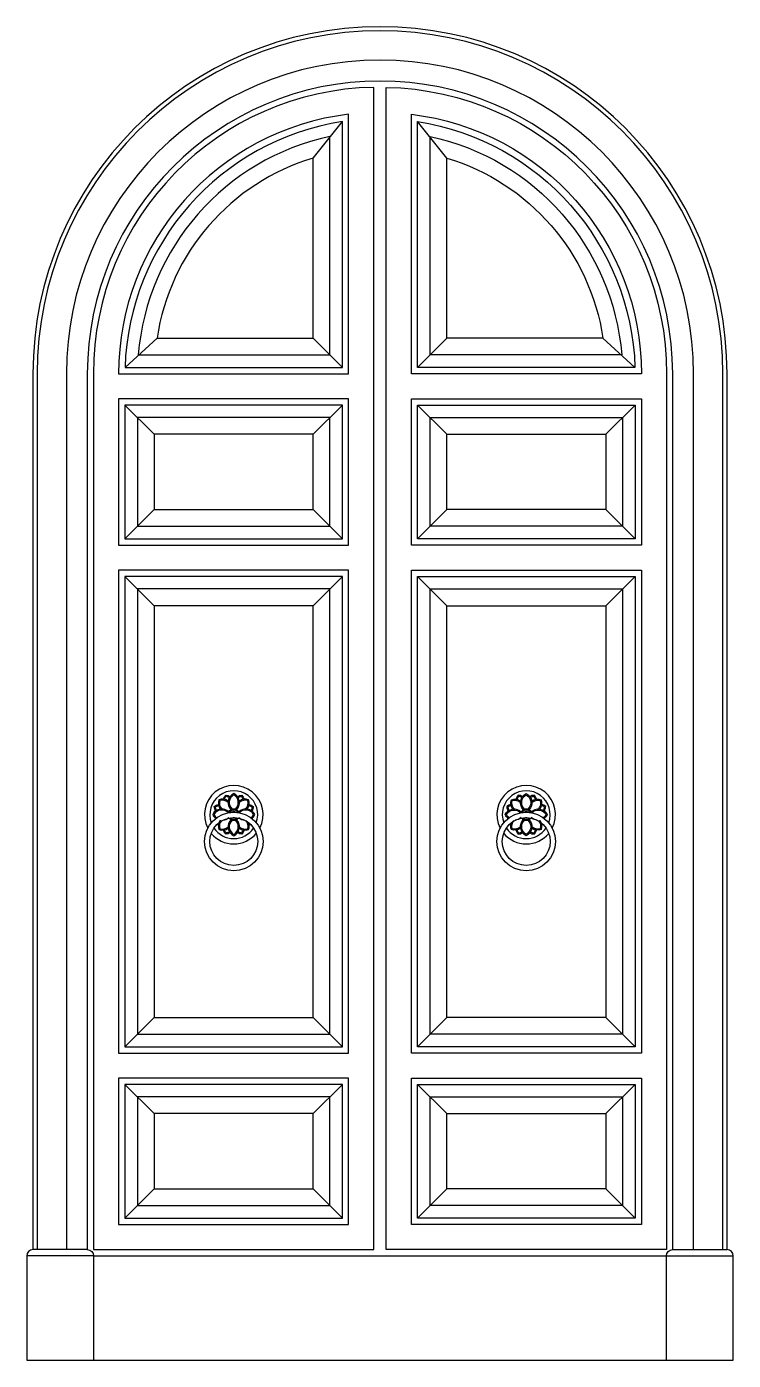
# Model space of a CAD drawing. Header units: metres. Extents: x -4301 to -2104, y 0 to 4147.
import ezdxf

# ---------------------------------------------------------------- set-up
doc = ezdxf.new("R2010")
doc.units = ezdxf.units.M
for name, color, linetype in [('1', 3, 'Continuous'), ('2', 2, 'Continuous'), ('3', 3, 'Continuous'), ('7', 7, 'Continuous'), ('BH', 3, 'Continuous')]:
    doc.layers.add(name, color=color, linetype=linetype)

msp = doc.modelspace()

# ---------------------------------------------------------------- linework, layer by layer
at = {"layer": '1'}
for p, q in [((-3410.74, 3738.48), (-3319.74, 3852.32)), ((-2994.74, 3738.48), (-3085.74, 3852.32)), ((-3895.99, 3178.5), (-3995.5, 3087.5)), ((-3410.74, 3178.5), (-3319.74, 3087.5)), ((-2994.74, 3178.5), (-3085.74, 3087.5)), ((-2509.49, 3178.5), (-2409.98, 3087.5)), ((-3904.74, 2879.5), (-3995.74, 2970.5)), ((-3319.74, 2970.5), (-3410.74, 2879.5)), ((-3085.74, 2970.5), (-2994.74, 2879.5)), ((-2500.74, 2879.5), (-2409.74, 2970.5)), ((-3904.74, 2645.5), (-3995.74, 2554.5)), ((-3410.74, 2645.5), (-3319.74, 2554.5)), ((-2994.74, 2645.5), (-3085.74, 2554.5)), ((-2500.74, 2645.5), (-2409.74, 2554.5)), ((-3904.74, 2346.5), (-3995.74, 2437.5)), ((-3410.74, 2346.5), (-3319.74, 2437.5)), ((-2994.74, 2346.5), (-3085.74, 2437.5)), ((-2500.74, 2346.5), (-2409.74, 2437.5)), ((-3904.74, 1066), (-3995.74, 975)), ((-3319.74, 975), (-3410.74, 1066)), ((-3085.74, 975), (-2994.74, 1066)), ((-2500.74, 1066), (-2409.74, 975)), ((-3904.74, 767), (-3995.74, 858)), ((-3410.74, 767), (-3319.74, 858)), ((-2994.74, 767), (-3085.74, 858)), ((-2500.74, 767), (-2409.74, 858)), ((-3904.74, 533), (-3995.74, 442)), ((-3410.74, 533), (-3319.74, 442)), ((-2994.74, 533), (-3085.74, 442)), ((-2500.74, 533), (-2409.74, 442)), ((-4093.24, 325), (-4301.24, 325)), ((-2312.24, 325), (-2104.24, 325))]:
    msp.add_line(p, q, dxfattribs=at)
msp.add_lwpolyline([(-2136.74, 344.5), (-2136.74, 3068, 1), (-4268.74, 3068), (-4268.74, 344.5)], format="xyb", dxfattribs=at)
for points in [[(-3222.24, 344.5), (-3222.24, 3958.29, 0.41), (-4093.24, 3068), (-4093.24, 344.5)], [(-3183.24, 344.5), (-3183.24, 3958.29, -0.41), (-2312.24, 3068), (-2312.24, 344.5)], [(-3319.74, 3087.5), (-3319.74, 3852.32, 0.36), (-3995.5, 3087.5)], [(-3085.74, 3087.5), (-3085.74, 3852.32, -0.36), (-2409.98, 3087.5)], [(-3358.74, 3126.5), (-3358.74, 3805.69, 0.33), (-3954.47, 3126.5)], [(-3046.74, 3126.5), (-3046.74, 3805.69, -0.33), (-2451.01, 3126.5)]]:
    msp.add_lwpolyline(points, format="xyb", close=True, dxfattribs=at)
for points in [[(-3995.74, 2554.5), (-3319.74, 2554.5), (-3319.74, 2970.5), (-3995.74, 2970.5)], [(-2409.74, 2554.5), (-3085.74, 2554.5), (-3085.74, 2970.5), (-2409.74, 2970.5)], [(-3956.74, 2593.5), (-3358.74, 2593.5), (-3358.74, 2931.5), (-3956.74, 2931.5)], [(-2448.74, 2593.5), (-3046.74, 2593.5), (-3046.74, 2931.5), (-2448.74, 2931.5)], [(-3995.74, 975), (-3319.74, 975), (-3319.74, 2437.5), (-3995.74, 2437.5)], [(-2409.74, 975), (-3085.74, 975), (-3085.74, 2437.5), (-2409.74, 2437.5)], [(-3956.74, 1014), (-3358.74, 1014), (-3358.74, 2398.5), (-3956.74, 2398.5)], [(-2448.74, 1014), (-3046.74, 1014), (-3046.74, 2398.5), (-2448.74, 2398.5)], [(-3995.74, 442), (-3319.74, 442), (-3319.74, 858), (-3995.74, 858)], [(-2409.74, 442), (-3085.74, 442), (-3085.74, 858), (-2409.74, 858)], [(-3956.74, 481), (-3358.74, 481), (-3358.74, 819), (-3956.74, 819)], [(-2448.74, 481), (-3046.74, 481), (-3046.74, 819), (-2448.74, 819)]]:
    msp.add_lwpolyline(points, close=True, dxfattribs=at)
at = {"layer": '2'}
msp.add_line((-4301.24, 0), (-2104.24, 0), dxfattribs=at)
at = {"layer": '3'}
for centre, radius, start, end in [((-3657.41, 1696.77), 74.45, 340.07, 199.93), ((-2748.07, 1696.77), 74.45, 340.07, 199.93), ((-3657.41, 1696.77), 17.58, 19.82, 160.18), ((-3657.41, 1696.77), 14.27, 27.51, 152.49), ((-3657.41, 1696.77), 9.31, 51.58, 128.42), ((-2748.07, 1696.77), 17.58, 19.82, 160.18), ((-2748.07, 1696.77), 14.27, 27.51, 152.49), ((-2748.07, 1696.77), 9.31, 51.58, 128.42), ((-3657.41, 1696.77), 17.58, 216.38, 323.62), ((-3657.41, 1696.77), 14.27, 223.35, 316.65), ((-3657.41, 1696.77), 9.31, 257.77, 282.23), ((-2748.07, 1696.77), 17.58, 216.38, 323.62), ((-2748.07, 1696.77), 14.27, 223.35, 316.65), ((-2748.07, 1696.77), 9.31, 257.77, 282.23), ((-3657.41, 1696.77), 74.45, 214.12, 325.88), ((-2748.07, 1696.77), 74.45, 214.12, 325.88)]:
    msp.add_arc(centre, radius, start, end, dxfattribs=at)
at = {"layer": '7'}
for p, q in [((-4112.74, 344.5), (-4281.74, 344.5)), ((-2292.74, 344.5), (-2123.74, 344.5)), ((-4093.24, 325), (-2312.24, 325))]:
    msp.add_line(p, q, dxfattribs=at)
for points in [[(-2104.24, 0), (-2104.24, 325, 0.4), (-2123.74, 344.5), (-2123.74, 3068, 1), (-4281.74, 3068), (-4281.74, 344.5, 0.4), (-4301.24, 325), (-4301.24, 0)], [(-2227.74, 344.5), (-2227.74, 3068, 1), (-4177.74, 3068), (-4177.74, 344.5)], [(-2312.24, 0), (-2312.24, 325, -0.4), (-2292.74, 344.5), (-2292.74, 3068, 1), (-4112.74, 3068), (-4112.74, 344.5, -0.4), (-4093.24, 325), (-4093.24, 0)]]:
    msp.add_lwpolyline(points, format="xyb", dxfattribs=at)
for points in [[(-3300.24, 3068), (-3300.24, 3874.63, 0.38), (-4015.24, 3068)], [(-3105.24, 3068), (-3105.24, 3874.63, -0.38), (-2390.24, 3068)], [(-3410.74, 3178.5), (-3410.74, 3738.48, 0.29), (-3895.99, 3178.5)], [(-2994.74, 3178.5), (-2994.74, 3738.48, -0.29), (-2509.49, 3178.5)]]:
    msp.add_lwpolyline(points, format="xyb", close=True, dxfattribs=at)
for points in [[(-4015.24, 2535), (-3300.24, 2535), (-3300.24, 2990), (-4015.24, 2990)], [(-2390.24, 2535), (-3105.24, 2535), (-3105.24, 2990), (-2390.24, 2990)], [(-3904.74, 2645.5), (-3410.74, 2645.5), (-3410.74, 2879.5), (-3904.74, 2879.5)], [(-2500.74, 2645.5), (-2994.74, 2645.5), (-2994.74, 2879.5), (-2500.74, 2879.5)], [(-4015.24, 955.5), (-3300.24, 955.5), (-3300.24, 2457), (-4015.24, 2457)], [(-2390.24, 955.5), (-3105.24, 955.5), (-3105.24, 2457), (-2390.24, 2457)], [(-3904.74, 1066), (-3410.74, 1066), (-3410.74, 2346.5), (-3904.74, 2346.5)], [(-2500.74, 1066), (-2994.74, 1066), (-2994.74, 2346.5), (-2500.74, 2346.5)], [(-4015.24, 422.5), (-3300.24, 422.5), (-3300.24, 877.5), (-4015.24, 877.5)], [(-2390.24, 422.5), (-3105.24, 422.5), (-3105.24, 877.5), (-2390.24, 877.5)], [(-3904.74, 533), (-3410.74, 533), (-3410.74, 767), (-3904.74, 767)], [(-2500.74, 533), (-2994.74, 533), (-2994.74, 767), (-2500.74, 767)]]:
    msp.add_lwpolyline(points, close=True, dxfattribs=at)
for centre, radius in [((-3657.41, 1613.25), 91), ((-2748.07, 1613.25), 91), ((-3657.41, 1613.25), 74.45), ((-2748.07, 1613.25), 74.45)]:
    msp.add_circle(centre, radius, dxfattribs=at)
for centre, start, end in [((-3657.41, 1696.77), 332.68, 207.32), ((-2748.07, 1696.77), 332.68, 207.32), ((-3657.41, 1696.77), 219.72, 320.28), ((-2748.07, 1696.77), 219.72, 320.28)]:
    msp.add_arc(centre, 91, start, end, dxfattribs=at)
at = {"layer": 'BH'}
for points in [[(-3674.75, 1738.64, 0.25), (-3703.67, 1743.03, 0.25), (-3699.27, 1714.11)], [(-3689.33, 1744.54, -0.12), (-3682.44, 1757.22, -0.12), (-3668.61, 1753.12)], [(-3686.06, 1743.94, -0.1), (-3681.02, 1753.78, -0.1), (-3670.5, 1750.38)], [(-3648.86, 1712.13, 0.52), (-3657.41, 1762.2, 0.52), (-3665.96, 1712.13)], [(-3652.16, 1713.55, 0.51), (-3657.41, 1758.48, 0.51), (-3662.65, 1713.55)], [(-3646.2, 1753.12, -0.12), (-3632.37, 1757.22, -0.12), (-3625.49, 1744.54)], [(-3644.31, 1750.38, -0.1), (-3633.79, 1753.78, -0.1), (-3628.75, 1743.94)], [(-3615.54, 1714.11, 0.25), (-3611.14, 1743.03, 0.25), (-3640.06, 1738.64)], [(-2789.94, 1714.11, -0.25), (-2794.34, 1743.03, -0.25), (-2765.41, 1738.64)], [(-2759.28, 1753.12, 0.12), (-2773.11, 1757.22, 0.12), (-2779.99, 1744.54)], [(-2761.16, 1750.38, 0.1), (-2771.69, 1753.78, 0.1), (-2776.73, 1743.94)], [(-2756.62, 1712.13, -0.52), (-2748.07, 1762.2, -0.52), (-2739.52, 1712.13)], [(-2753.32, 1713.55, -0.51), (-2748.07, 1758.48, -0.51), (-2742.83, 1713.55)], [(-2716.15, 1744.54, 0.12), (-2723.03, 1757.22, 0.12), (-2736.86, 1753.12)], [(-2719.42, 1743.94, 0.1), (-2724.46, 1753.78, 0.1), (-2734.98, 1750.38)], [(-2730.73, 1738.64, -0.25), (-2701.81, 1743.03, -0.25), (-2706.2, 1714.11)], [(-3672.77, 1705.32, 0.52), (-3722.84, 1696.77, 0.12), (-3713.19, 1685.14)], [(-3674.19, 1702.01, 0.51), (-3719.11, 1696.77, 0.12), (-3710.41, 1687.22)], [(-3713.76, 1707.98, -0.12), (-3717.85, 1721.81, -0.12), (-3705.18, 1728.69)], [(-3711.02, 1709.86, -0.1), (-3714.42, 1720.38, -0.1), (-3704.57, 1725.42)], [(-3675.07, 1734.65, 0.25), (-3701.04, 1740.4, 0.25), (-3695.29, 1714.43)], [(-3601.62, 1685.14, 0.12), (-3591.98, 1696.77, 0.52), (-3642.05, 1705.32)], [(-3604.41, 1687.22, 0.12), (-3595.7, 1696.77, 0.51), (-3640.63, 1702.01)], [(-3619.52, 1714.43, 0.25), (-3613.77, 1740.4, 0.25), (-3639.74, 1734.65)], [(-3610.24, 1725.42, -0.1), (-3600.4, 1720.38, -0.1), (-3603.79, 1709.86)], [(-3609.63, 1728.69, -0.12), (-3596.96, 1721.81, -0.12), (-3601.06, 1707.98)], [(-2803.86, 1685.14, -0.12), (-2813.5, 1696.77, -0.52), (-2763.43, 1705.32)], [(-2801.07, 1687.22, -0.12), (-2809.78, 1696.77, -0.51), (-2764.85, 1702.01)], [(-2795.84, 1728.69, 0.12), (-2808.52, 1721.81, 0.12), (-2804.42, 1707.98)], [(-2795.24, 1725.42, 0.1), (-2805.08, 1720.38, 0.1), (-2801.69, 1709.86)], [(-2785.95, 1714.43, -0.25), (-2791.71, 1740.4, -0.25), (-2765.74, 1734.65)], [(-2732.71, 1705.32, -0.52), (-2682.64, 1696.77, -0.12), (-2692.28, 1685.14)], [(-2731.29, 1702.01, -0.51), (-2686.36, 1696.77, -0.12), (-2695.07, 1687.22)], [(-2730.41, 1734.65, -0.25), (-2704.44, 1740.4, -0.25), (-2710.19, 1714.43)], [(-2694.46, 1709.86, 0.1), (-2691.06, 1720.38, 0.1), (-2700.9, 1725.42)], [(-2691.72, 1707.98, 0.12), (-2687.62, 1721.81, 0.12), (-2700.3, 1728.69)], [(-3714.57, 1684.05, -0.01), (-3713.76, 1685.56)], [(-3705.18, 1664.85, -0.04), (-3709.55, 1666.39)], [(-3704.57, 1668.12, -0.02), (-3706.89, 1668.88)], [(-3699.27, 1679.43, 0.25), (-3703.67, 1650.5, 0.25), (-3674.75, 1654.9)], [(-3695.29, 1679.1, 0.25), (-3701.04, 1653.14, 0.25), (-3675.07, 1658.89)], [(-3691.89, 1679.23, 0.17), (-3672.77, 1688.22)], [(-3665.96, 1681.41, 0.52), (-3657.41, 1631.34, 0.52), (-3648.86, 1681.41)], [(-3662.65, 1679.99, 0.51), (-3657.41, 1635.06, 0.51), (-3652.16, 1679.99)], [(-3642.05, 1688.22, 0.17), (-3622.92, 1679.23)], [(-3640.06, 1654.9, 0.25), (-3611.14, 1650.5, 0.18), (-3611.35, 1671.75)], [(-3639.74, 1658.89, 0.25), (-3613.77, 1653.14, 0.25), (-3619.52, 1679.1)], [(-3607.92, 1668.88, -0.02), (-3610.24, 1668.12)], [(-3605.26, 1666.39, -0.04), (-3609.63, 1664.85)], [(-3601.06, 1685.56, -0.01), (-3600.24, 1684.05)], [(-2804.42, 1685.56, 0.01), (-2805.24, 1684.05)], [(-2800.22, 1666.39, 0.04), (-2795.84, 1664.85)], [(-2797.56, 1668.88, 0.02), (-2795.24, 1668.12)], [(-2765.41, 1654.9, -0.25), (-2794.34, 1650.5, -0.18), (-2794.13, 1671.75)], [(-2765.74, 1658.89, -0.25), (-2791.71, 1653.14, -0.25), (-2785.95, 1679.1)], [(-2763.43, 1688.22, -0.17), (-2782.55, 1679.23)], [(-2739.52, 1681.41, -0.52), (-2748.07, 1631.34, -0.52), (-2756.62, 1681.41)], [(-2742.83, 1679.99, -0.51), (-2748.07, 1635.06, -0.51), (-2753.32, 1679.99)], [(-2713.59, 1679.23, -0.17), (-2732.71, 1688.22)], [(-2706.2, 1679.43, -0.25), (-2701.81, 1650.5, -0.25), (-2730.73, 1654.9)], [(-2710.19, 1679.1, -0.25), (-2704.44, 1653.14, -0.25), (-2730.41, 1658.89)], [(-2700.9, 1668.12, 0.02), (-2698.59, 1668.88)], [(-2700.3, 1664.85, 0.04), (-2695.92, 1666.39)], [(-2690.91, 1684.05, 0.01), (-2691.72, 1685.56)], [(-3668.61, 1640.42, -0.12), (-3682.44, 1636.32, -0.12), (-3689.33, 1649)], [(-3670.5, 1643.16, -0.1), (-3681.02, 1639.76, -0.1), (-3686.06, 1649.6)], [(-3625.49, 1649, -0.12), (-3632.37, 1636.32, -0.12), (-3646.2, 1640.42)], [(-3628.75, 1649.6, -0.1), (-3633.79, 1639.76, -0.1), (-3644.31, 1643.16)], [(-2779.99, 1649, 0.12), (-2773.11, 1636.32, 0.12), (-2759.28, 1640.42)], [(-2776.73, 1649.6, 0.1), (-2771.69, 1639.76, 0.1), (-2761.16, 1643.16)], [(-2736.86, 1640.42, 0.12), (-2723.03, 1636.32, 0.12), (-2716.15, 1649)], [(-2734.98, 1643.16, 0.1), (-2724.46, 1639.76, 0.1), (-2719.42, 1649.6)]]:
    msp.add_lwpolyline(points, format="xyb", dxfattribs=at)

doc.saveas('drawing.dxf')
